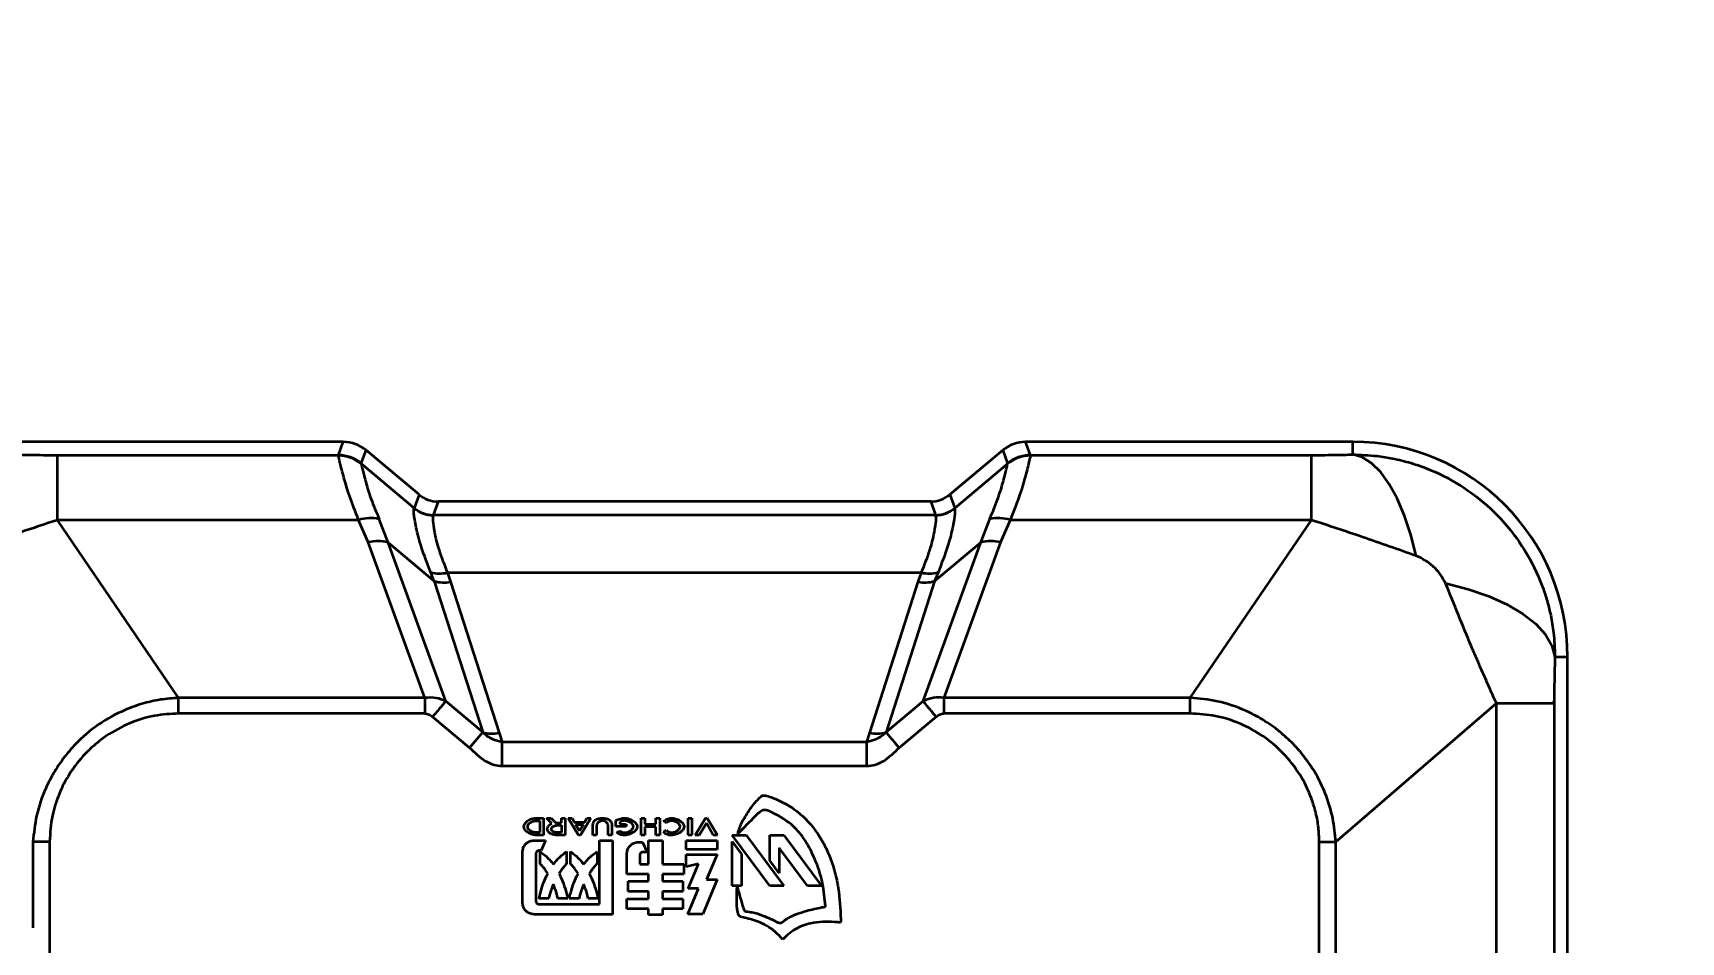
# Model space of a CAD drawing. Header units: millimetres. Extents: x 0 to 420, y 0 to 297.
# Drawn here: x 85.556 to 86.937, y 174.489 to 175.251 of the extents above; entities that cross this region are included whole.
import ezdxf

# ---------------------------------------------------------------- set-up
doc = ezdxf.new("R2010")
doc.units = ezdxf.units.MM
doc.layers.add('尺寸线层', color=150, linetype='Continuous')
doc.styles.add('SLDTEXTSTYLE2', font='TXT', dxfattribs={"width": 0.7})
doc.dimstyles.new('SLDDIMSTYLE0', dxfattribs={"dimtxt": 3.5, "dimasz": 3.302, "dimexe": 0, "dimexo": 0.0625, "dimgap": 0.875, "dimtad": 1, "dimdec": 1, "dimlfac": 100, "dimrnd": 1e-09, "dimzin": 12, "dimdsep": 46, "dimtxsty": 'SLDTEXTSTYLE2', "dimsah": 1, "dimcen": 0.09, "dimadec": 0, "dimazin": 3, "dimtfac": 1, "dimtdec": 3, "dimtofl": 0, "dimtmove": 0, "dimatfit": 3, "dimfxl": 0, "dimfrac": 2, "dimtolj": 1, "dimtzin": 12, "dimarcsym": 0})

# ---------------------------------------------------------------- blocks, each defined once
blk = doc.blocks.new('_D_7')
at = {"layer": '尺寸线层'}
for p, q in [((70.597, 160.4022), (70.597, 246.1922)), ((332.8156, 175.1167), (332.8156, 246.1922)), ((332.8156, 245.1922), (70.597, 245.1922))]:
    blk.add_line(p, q, dxfattribs=at)
for points in [[(70.597, 245.1922), (73.899, 244.6842), (73.899, 245.7002)], [(332.8156, 245.1922), (329.5136, 245.7002), (329.5136, 244.6842)]]:
    blk.add_solid(points, dxfattribs=at)
at = {"layer": '尺寸线层', "insert": (202.8758, 249.704), "char_height": 3.5, "attachment_point": 1, "style": 'SLDTEXTSTYLE2'}
blk.add_mtext('26221.85', dxfattribs=at)

msp = doc.modelspace()

# ---------------------------------------------------------------- linework, layer by layer
at = {"color": 7, "linetype": 'Continuous', "lineweight": 35}
for p, q in [((85.8162, 174.9082), (85.5421, 174.9082)), ((85.5768, 174.8427), (85.5768, 174.897)), ((85.5768, 174.897), (85.8122, 174.897)), ((85.8122, 174.897), (85.8162, 174.9082)), ((85.8122, 174.8966), (85.8122, 174.897)), ((85.8314, 174.89), (85.8355, 174.9012)), ((85.8798, 174.864), (85.8355, 174.9012)), ((86.3688, 174.9012), (86.3245, 174.864)), ((86.3688, 174.9012), (86.3728, 174.89)), ((86.3921, 174.897), (86.388, 174.9082)), ((86.6621, 174.9082), (86.388, 174.9082)), ((86.3921, 174.897), (86.3921, 174.8966)), ((86.3921, 174.897), (86.6275, 174.897)), ((86.6275, 174.8427), (86.6275, 174.897)), ((86.6621, 174.8975), (86.6621, 174.9082)), ((85.8315, 174.8897), (85.8314, 174.89)), ((85.8756, 174.8526), (85.8315, 174.8897)), ((86.3728, 174.8897), (86.3287, 174.8526)), ((86.3728, 174.89), (86.3728, 174.8897)), ((85.8798, 174.864), (85.8756, 174.8526)), ((85.8958, 174.8582), (85.8917, 174.8468)), ((86.3085, 174.8582), (85.8958, 174.8582)), ((86.3085, 174.8582), (86.3126, 174.8468)), ((86.3245, 174.864), (86.3287, 174.8526)), ((85.6783, 174.6938), (85.5768, 174.8427)), ((85.8291, 174.8427), (85.5768, 174.8427)), ((85.8373, 174.8242), (85.8291, 174.8427)), ((85.8538, 174.824), (85.8464, 174.8435)), ((85.8756, 174.8525), (85.8756, 174.8526)), ((85.8916, 174.8467), (85.8917, 174.8468)), ((86.3127, 174.8467), (85.8916, 174.8467)), ((86.3127, 174.8467), (86.3126, 174.8468)), ((86.3287, 174.8526), (86.3287, 174.8525)), ((86.3505, 174.824), (86.3579, 174.8435)), ((86.3752, 174.8427), (86.367, 174.8242)), ((86.6275, 174.8427), (86.3752, 174.8427)), ((86.526, 174.6938), (86.6275, 174.8427)), ((85.8847, 174.6938), (85.8373, 174.8242)), ((85.9022, 174.691), (85.8538, 174.824)), ((85.8538, 174.824), (85.8925, 174.7916)), ((86.3021, 174.691), (86.3505, 174.824)), ((86.3505, 174.824), (86.3118, 174.7916)), ((86.367, 174.8242), (86.3195, 174.6938)), ((85.8925, 174.7916), (85.8896, 174.7988)), ((85.9036, 174.7986), (85.9062, 174.791)), ((86.3007, 174.7986), (85.9036, 174.7986)), ((86.2981, 174.791), (86.3007, 174.7986)), ((86.3147, 174.7988), (86.3118, 174.7916)), ((85.8925, 174.7916), (85.9332, 174.6651)), ((85.9062, 174.791), (85.9469, 174.6645)), ((86.2574, 174.6645), (86.2981, 174.791)), ((86.3118, 174.7916), (86.2711, 174.6651)), ((86.8315, 174.7282), (86.8421, 174.7282)), ((86.8421, 174.4577), (86.8421, 174.7282)), ((85.6783, 174.6806), (85.6783, 174.6938)), ((85.8847, 174.6938), (85.6783, 174.6938)), ((85.9332, 174.6651), (85.9022, 174.691)), ((86.3021, 174.691), (86.2711, 174.6651)), ((86.526, 174.6938), (86.3195, 174.6938)), ((86.3195, 174.6938), (86.3195, 174.6806)), ((86.526, 174.6806), (86.526, 174.6938)), ((86.648, 174.5732), (86.7824, 174.6893)), ((86.7824, 174.4411), (86.7824, 174.6893)), ((86.8308, 174.6893), (86.8308, 174.4619)), ((85.8847, 174.6806), (85.6783, 174.6806)), ((85.9222, 174.652), (85.8912, 174.6779)), ((86.3131, 174.6779), (86.2821, 174.652)), ((86.526, 174.6806), (86.3195, 174.6806)), ((85.9222, 174.652), (85.9332, 174.6651)), ((85.9469, 174.6645), (85.9494, 174.6568)), ((86.2549, 174.6568), (86.2574, 174.6645)), ((85.9494, 174.6365), (85.9494, 174.6568)), ((86.2549, 174.6568), (85.9494, 174.6568)), ((86.2549, 174.6365), (86.2549, 174.6568)), ((86.2549, 174.6365), (85.9494, 174.6365)), ((85.9764, 174.5929), (85.984, 174.5929)), ((85.984, 174.5929), (85.984, 174.5789)), ((85.9867, 174.5929), (85.9906, 174.5929)), ((85.9911, 174.5885), (85.9867, 174.5929)), ((85.9906, 174.5929), (85.9943, 174.589)), ((85.9991, 174.5929), (86.0023, 174.5929)), ((85.9991, 174.589), (85.9991, 174.5929)), ((86.0023, 174.5929), (86.0023, 174.5789)), ((86.0047, 174.5929), (86.0081, 174.5929)), ((86.0134, 174.5789), (86.0047, 174.5929)), ((86.0081, 174.5929), (86.0099, 174.5898)), ((86.0238, 174.5929), (86.0151, 174.5789)), ((86.0186, 174.5898), (86.0204, 174.5929)), ((86.0204, 174.5929), (86.0238, 174.5929)), ((86.0448, 174.586), (86.0448, 174.591)), ((86.0659, 174.5929), (86.0691, 174.5929)), ((86.0659, 174.5789), (86.0659, 174.5929)), ((86.0691, 174.5929), (86.0691, 174.5879)), ((86.0783, 174.5929), (86.0815, 174.5929)), ((86.0783, 174.5879), (86.0783, 174.5929)), ((86.0815, 174.5929), (86.0815, 174.5789)), ((86.1052, 174.5789), (86.1052, 174.5929)), ((86.1052, 174.5929), (86.1084, 174.5929)), ((86.1084, 174.5929), (86.1084, 174.5789)), ((86.1111, 174.5789), (86.1197, 174.5929)), ((86.1197, 174.5929), (86.1212, 174.5929)), ((86.1212, 174.5929), (86.1298, 174.5789)), ((85.9767, 174.5907), (85.9809, 174.5907)), ((85.9809, 174.5811), (85.977, 174.5811)), ((85.984, 174.5789), (85.977, 174.5789)), ((85.9809, 174.5907), (85.9809, 174.5811)), ((86.0023, 174.5789), (85.9943, 174.5789)), ((85.9991, 174.581), (85.9948, 174.581)), ((85.9952, 174.589), (85.9991, 174.589)), ((85.9954, 174.5871), (85.9991, 174.5871)), ((85.9991, 174.5871), (85.9991, 174.581)), ((86.0099, 174.5898), (86.0186, 174.5898)), ((86.0143, 174.5823), (86.011, 174.5878)), ((86.011, 174.5878), (86.0175, 174.5878)), ((86.0151, 174.5789), (86.0134, 174.5789)), ((86.0175, 174.5878), (86.0143, 174.5823)), ((86.0253, 174.5789), (86.0253, 174.5873)), ((86.0285, 174.5789), (86.0253, 174.5789)), ((86.0285, 174.5867), (86.0285, 174.5789)), ((86.0383, 174.5789), (86.0383, 174.5867)), ((86.0414, 174.5789), (86.0383, 174.5789)), ((86.0414, 174.5873), (86.0414, 174.5789)), ((86.0533, 174.586), (86.0448, 174.586)), ((86.0455, 174.5808), (86.0475, 174.5825)), ((86.0481, 174.5898), (86.0481, 174.588)), ((86.0481, 174.588), (86.0533, 174.588)), ((86.0533, 174.588), (86.0533, 174.586)), ((86.0691, 174.5789), (86.0659, 174.5789)), ((86.0691, 174.5879), (86.0783, 174.5879)), ((86.0691, 174.5859), (86.0691, 174.5789)), ((86.0783, 174.5859), (86.0691, 174.5859)), ((86.0783, 174.5789), (86.0783, 174.5859)), ((86.0815, 174.5789), (86.0783, 174.5789)), ((86.087, 174.5888), (86.0845, 174.5904)), ((86.0845, 174.5815), (86.087, 174.583)), ((86.1084, 174.5789), (86.1052, 174.5789)), ((86.1146, 174.5789), (86.1111, 174.5789)), ((86.1205, 174.5888), (86.1146, 174.5789)), ((86.1263, 174.5789), (86.1205, 174.5888)), ((86.1298, 174.5789), (86.1263, 174.5789)), ((86.1421, 174.5789), (86.1539, 174.5789)), ((86.1737, 174.5363), (86.1421, 174.5789)), ((86.1539, 174.5789), (86.1855, 174.5363)), ((86.1737, 174.5789), (86.1855, 174.5789)), ((86.1737, 174.5576), (86.1737, 174.5789)), ((86.1855, 174.5789), (86.2171, 174.5363)), ((85.5703, 174.5732), (85.5563, 174.5732)), ((85.5563, 174.5732), (85.5563, 174.5013)), ((85.5703, 174.5732), (85.5703, 174.3607)), ((85.9666, 174.522), (85.9666, 174.565)), ((85.9761, 174.5744), (85.9858, 174.5744)), ((85.9822, 174.5659), (85.9804, 174.5659)), ((85.9812, 174.5548), (85.9812, 174.565)), ((85.9858, 174.5744), (85.9822, 174.5659)), ((86.0034, 174.565), (86.0034, 174.5548)), ((86.0067, 174.5548), (86.0067, 174.565)), ((86.0289, 174.565), (86.0289, 174.5548)), ((86.0309, 174.5744), (86.042, 174.5744)), ((86.0309, 174.521), (86.0309, 174.5744)), ((86.042, 174.5744), (86.042, 174.5125)), ((86.054, 174.5461), (86.054, 174.5636)), ((86.0633, 174.5729), (86.0671, 174.5729)), ((86.0671, 174.5729), (86.0708, 174.5645)), ((86.0708, 174.5645), (86.0674, 174.5645)), ((86.072, 174.5744), (86.0839, 174.5744)), ((86.072, 174.5545), (86.072, 174.5744)), ((86.0839, 174.5744), (86.0839, 174.5545)), ((86.1036, 174.5667), (86.1036, 174.5743)), ((86.1036, 174.5743), (86.1295, 174.5743)), ((86.1295, 174.5667), (86.1036, 174.5667)), ((86.1295, 174.5743), (86.1295, 174.5667)), ((86.1421, 174.5363), (86.1421, 174.5736)), ((86.1421, 174.5736), (86.15, 174.5629)), ((86.2052, 174.5363), (86.1816, 174.5682)), ((86.1816, 174.5682), (86.1816, 174.547)), ((86.634, 174.5732), (86.648, 174.5732)), ((86.634, 174.3607), (86.634, 174.5732)), ((86.648, 174.3607), (86.648, 174.5732)), ((85.9777, 174.5632), (85.9777, 174.5237)), ((86.0647, 174.5621), (86.0647, 174.5545)), ((86.0647, 174.5545), (86.072, 174.5545)), ((86.0839, 174.5545), (86.1017, 174.5545)), ((86.1017, 174.5545), (86.1017, 174.5461)), ((86.1036, 174.5626), (86.1295, 174.5626)), ((86.1036, 174.5524), (86.1036, 174.5626)), ((86.1138, 174.5548), (86.1036, 174.5524)), ((86.1053, 174.534), (86.1138, 174.5548)), ((86.1295, 174.5626), (86.1207, 174.5418)), ((86.15, 174.5629), (86.15, 174.5363)), ((86.1816, 174.547), (86.1737, 174.5576)), ((86.072, 174.5461), (86.054, 174.5461)), ((86.0549, 174.5403), (86.072, 174.5403)), ((86.0549, 174.5316), (86.0549, 174.5403)), ((86.072, 174.5403), (86.072, 174.5461)), ((86.0839, 174.5461), (86.0839, 174.5403)), ((86.1017, 174.5461), (86.0839, 174.5461)), ((86.0839, 174.5403), (86.1008, 174.5403)), ((86.1008, 174.5403), (86.1008, 174.5316)), ((86.1295, 174.5418), (86.1175, 174.5127)), ((86.1207, 174.5418), (86.1295, 174.5418)), ((86.15, 174.5363), (86.1421, 174.5363)), ((86.1855, 174.5363), (86.1737, 174.5363)), ((86.2171, 174.5363), (86.2052, 174.5363)), ((85.9885, 174.5257), (85.9803, 174.5257)), ((86.0044, 174.5257), (85.9961, 174.5257)), ((86.014, 174.5257), (86.0057, 174.5257)), ((86.0297, 174.5257), (86.0216, 174.5257)), ((86.054, 174.5255), (86.072, 174.5255)), ((86.054, 174.5171), (86.054, 174.5255)), ((86.072, 174.5316), (86.0549, 174.5316)), ((86.072, 174.5255), (86.072, 174.5316)), ((86.0839, 174.5316), (86.0839, 174.5255)), ((86.1008, 174.5316), (86.0839, 174.5316)), ((86.0839, 174.5255), (86.1009, 174.5255)), ((86.1009, 174.5255), (86.1009, 174.5171)), ((86.1049, 174.5127), (86.1138, 174.534)), ((86.1138, 174.534), (86.1053, 174.534)), ((86.042, 174.5125), (85.9761, 174.5125)), ((85.9804, 174.521), (86.0309, 174.521)), ((86.072, 174.5171), (86.054, 174.5171)), ((86.072, 174.5122), (86.072, 174.5171)), ((86.0839, 174.5122), (86.072, 174.5122)), ((86.0839, 174.5171), (86.0839, 174.5122)), ((86.1009, 174.5171), (86.0839, 174.5171)), ((86.1175, 174.5127), (86.1049, 174.5127))]:
    msp.add_line(p, q, dxfattribs=at)
at = {"color": 7, "linetype": 'Continuous', "lineweight": 35, "flags": 128}
for points in [[(86.7153, 174.8126), (86.7107, 174.8303), (86.7054, 174.8463), (86.6994, 174.8606), (86.6927, 174.8728), (86.6855, 174.8827), (86.6779, 174.8902), (86.6701, 174.8952), (86.6621, 174.8975)], [(86.7398, 174.7898), (86.7588, 174.7848), (86.7761, 174.7788), (86.7915, 174.7719), (86.8047, 174.7641), (86.8155, 174.7557), (86.8236, 174.7468), (86.829, 174.7376), (86.8315, 174.7282)]]:
    msp.add_lwpolyline(points, dxfattribs=at)
at = {"color": 7, "linetype": 'Continuous', "lineweight": 35}
for centre, radius, start, end in [((85.8122, 174.867), 0.03, 50.0586, 89.9414), ((85.8123, 174.8666), 0.03, 50.2501, 90.141), ((86.3921, 174.867), 0.03, 90.0586, 129.9414), ((86.392, 174.8666), 0.03, 89.859, 129.7499), ((86.6621, 174.7282), 0.18, 360, 90), ((85.8392, 174.8113), 0.033, 77.4981, 107.8428), ((85.8917, 174.8718), 0.025, 230.0586, 269.9414), ((85.8917, 174.8717), 0.025, 230.0357, 269.9067), ((86.3126, 174.8718), 0.025, 270.0586, 309.9414), ((86.3126, 174.8717), 0.025, 270.0933, 309.9643), ((86.365, 174.8113), 0.033, 72.1572, 102.5019), ((85.8453, 174.7887), 0.0363, 76.4299, 102.6632), ((86.359, 174.7887), 0.0363, 77.3368, 103.5701), ((85.8972, 174.8271), 0.0292, 254.9938, 282.6645), ((86.3071, 174.8271), 0.0292, 257.3355, 285.0062), ((85.9006, 174.8206), 0.0302, 254.4497, 280.7966), ((86.3037, 174.8206), 0.0302, 259.2034, 285.5503), ((85.9413, 174.6941), 0.0302, 254.4498, 280.7965), ((86.263, 174.6941), 0.0302, 259.2033, 285.5504)]:
    msp.add_arc(centre, radius, start, end, dxfattribs=at)
for centre, major_axis, start_param, end_param in [((85.8162, 174.8781), (0.0103, 0.0282), 5.934618, 6.631752), ((86.3881, 174.8781), (0.0103, -0.0282), 2.793026, 3.49016), ((85.8958, 174.8832), (0.0086, 0.0235), 2.793026, 3.49016), ((86.3084, 174.8832), (0.0086, -0.0235), 5.934618, 6.631752)]:
    msp.add_ellipse(centre, major_axis=major_axis, ratio=0.998448, start_param=start_param, end_param=end_param, dxfattribs=at)
for points, knots in [([(85.5421, 174.8975), (85.5469, 174.8974), (85.5554, 174.8972), (85.567, 174.8971), (85.5739, 174.897), (85.5768, 174.897)], [0, 0, 0, 0, 0.4261057, 0.7577704, 1, 1, 1, 1]), ([(85.8291, 174.8427), (85.8265, 174.8495), (85.8212, 174.863), (85.8165, 174.8792), (85.8133, 174.8917), (85.8126, 174.895), (85.8122, 174.8966)], [0, 0, 0, 0, 0.238868, 0.471709, 0.726257, 1, 1, 1, 1]), ([(86.3921, 174.8966), (86.3919, 174.8958), (86.3915, 174.8941), (86.3902, 174.8885), (86.3884, 174.8815), (86.3861, 174.8733), (86.3824, 174.8614), (86.3781, 174.8503), (86.3752, 174.8427)], [0, 0, 0, 0, 0.166395, 0.326802, 0.479925, 0.610174, 0.735331, 1, 1, 1, 1]), ([(86.6275, 174.897), (86.6302, 174.897), (86.637, 174.8971), (86.6486, 174.8972), (86.6572, 174.8974), (86.6621, 174.8975)], [0, 0, 0, 0, 0.226599, 0.561025, 1, 1, 1, 1]), ([(86.6621, 174.8975), (86.6689, 174.8973), (86.6801, 174.8969), (86.6963, 174.8943), (86.7112, 174.8906), (86.7317, 174.8833), (86.756, 174.8705), (86.7815, 174.8499), (86.8025, 174.8248), (86.8151, 174.8022), (86.8219, 174.7848), (86.8254, 174.7739), (86.8283, 174.7618), (86.8309, 174.7466), (86.8312, 174.735), (86.8315, 174.7282)], [0, 0, 0, 0, 0.0764427, 0.1262367, 0.1853464, 0.2486732, 0.3718969, 0.4934184, 0.6155481, 0.7392606, 0.7832919, 0.8263377, 0.8683979, 0.9232224, 1, 1, 1, 1]), ([(85.8315, 174.8897), (85.8317, 174.8883), (85.8323, 174.8855), (85.835, 174.8747), (85.8391, 174.8609), (85.844, 174.8493), (85.8464, 174.8435)], [0, 0, 0, 0, 0.27715, 0.53382, 0.766156, 1, 1, 1, 1]), ([(86.3579, 174.8435), (86.3593, 174.8468), (86.3622, 174.8533), (86.3653, 174.862), (86.3678, 174.8697), (86.3702, 174.8781), (86.3721, 174.8861), (86.3726, 174.8885), (86.3728, 174.8897)], [0, 0, 0, 0, 0.1289949, 0.2604651, 0.3866644, 0.5150401, 0.7527723, 1, 1, 1, 1]), ([(85.5768, 174.8427), (85.5621, 174.8378), (85.5328, 174.8281), (85.5036, 174.8178), (85.489, 174.8126)], [0, 0, 0, 0, 0.502691, 1, 1, 1, 1]), ([(85.8896, 174.7988), (85.8868, 174.8061), (85.8812, 174.8204), (85.8771, 174.8372), (85.8751, 174.849), (85.8754, 174.8514), (85.8756, 174.8525)], [0, 0, 0, 0, 0.2476176, 0.4930797, 0.7511019, 1, 1, 1, 1]), ([(85.8916, 174.8467), (85.8914, 174.8456), (85.891, 174.8434), (85.8925, 174.8329), (85.8958, 174.8183), (85.901, 174.8051), (85.9036, 174.7986)], [0, 0, 0, 0, 0.262701, 0.501004, 0.750686, 1, 1, 1, 1]), ([(86.3007, 174.7986), (86.3033, 174.8051), (86.3085, 174.8183), (86.3118, 174.8329), (86.3133, 174.8434), (86.3129, 174.8456), (86.3127, 174.8467)], [0, 0, 0, 0, 0.249344, 0.499045, 0.737295, 1, 1, 1, 1]), ([(86.3287, 174.8525), (86.3288, 174.8514), (86.3291, 174.8491), (86.3273, 174.8378), (86.3234, 174.8213), (86.3176, 174.8064), (86.3147, 174.7988)], [0, 0, 0, 0, 0.247443, 0.48656, 0.74027, 1, 1, 1, 1]), ([(86.7153, 174.8126), (86.7002, 174.818), (86.671, 174.8283), (86.6417, 174.838), (86.6275, 174.8427)], [0, 0, 0, 0, 0.513929, 1, 1, 1, 1]), ([(86.7398, 174.7898), (86.7386, 174.7921), (86.7361, 174.7971), (86.73, 174.8035), (86.7231, 174.8091), (86.7178, 174.8115), (86.7153, 174.8126)], [0, 0, 0, 0, 0.2284645, 0.4906723, 0.7577382, 1, 1, 1, 1]), ([(86.7824, 174.6893), (86.7804, 174.6938), (86.7764, 174.7028), (86.7707, 174.7156), (86.7657, 174.7271), (86.7592, 174.7422), (86.7505, 174.7634), (86.7435, 174.7807), (86.7398, 174.7898)], [0, 0, 0, 0, 0.140816, 0.284488, 0.382285, 0.482496, 0.729213, 1, 1, 1, 1]), ([(86.8315, 174.7282), (86.8312, 174.7192), (86.831, 174.708), (86.8308, 174.6952), (86.8308, 174.6913), (86.8308, 174.6898), (86.8308, 174.6893)], [0, 0, 0, 0, 0.712288, 0.891315, 0.960245, 1, 1, 1, 1]), ([(85.6783, 174.6938), (85.6732, 174.6934), (85.6628, 174.6926), (85.6477, 174.6891), (85.63, 174.6826), (85.6106, 174.6719), (85.5937, 174.6575), (85.5816, 174.6433), (85.5734, 174.631), (85.5653, 174.6151), (85.5587, 174.5958), (85.5571, 174.5805), (85.5563, 174.5732)], [0, 0, 0, 0, 0.080728, 0.166845, 0.247263, 0.380655, 0.517772, 0.598864, 0.677745, 0.754478, 0.883127, 1, 1, 1, 1]), ([(85.9022, 174.691), (85.8997, 174.6921), (85.8942, 174.6943), (85.888, 174.694), (85.8847, 174.6938)], [0, 0, 0, 0, 0.466493, 1, 1, 1, 1]), ([(85.8847, 174.6938), (85.8847, 174.6918), (85.8847, 174.6879), (85.8847, 174.683), (85.8847, 174.6806)], [0, 0, 0, 0, 0.506963, 1, 1, 1, 1]), ([(85.9022, 174.691), (85.9016, 174.6903), (85.9003, 174.6888), (85.8976, 174.6855), (85.8945, 174.6818), (85.8923, 174.6792), (85.8912, 174.6779)], [0, 0, 0, 0, 0.245847, 0.499999, 0.754151, 1, 1, 1, 1]), ([(86.3195, 174.6938), (86.3165, 174.694), (86.3104, 174.6944), (86.3049, 174.6922), (86.3021, 174.691)], [0, 0, 0, 0, 0.487848, 1, 1, 1, 1]), ([(86.3131, 174.6779), (86.312, 174.6792), (86.3098, 174.6818), (86.3067, 174.6855), (86.304, 174.6888), (86.3027, 174.6903), (86.3021, 174.691)], [0, 0, 0, 0, 0.245849, 0.500001, 0.754152, 1, 1, 1, 1]), ([(86.648, 174.5732), (86.6473, 174.5798), (86.6459, 174.5936), (86.6402, 174.6119), (86.6324, 174.6285), (86.6234, 174.6425), (86.6127, 174.655), (86.6005, 174.6662), (86.5873, 174.6755), (86.5699, 174.6846), (86.5496, 174.6916), (86.5336, 174.6931), (86.526, 174.6938)], [0, 0, 0, 0, 0.105818, 0.221247, 0.303726, 0.397637, 0.486458, 0.56599, 0.660847, 0.744444, 0.877991, 1, 1, 1, 1]), ([(86.7824, 174.6893), (86.7892, 174.6893), (86.8027, 174.6893), (86.8174, 174.6893), (86.8276, 174.6893), (86.8297, 174.6893), (86.8308, 174.6893)], [0, 0, 0, 0, 0.247804, 0.5, 0.752196, 1, 1, 1, 1]), ([(86.8305, 174.6893), (86.8306, 174.6894), (86.8306, 174.6895), (86.8307, 174.6902), (86.8307, 174.691), (86.8308, 174.6915)], [0, 0, 0, 0, 0.207126, 0.438229, 1, 1, 1, 1]), ([(85.6783, 174.6806), (85.6715, 174.6803), (85.6576, 174.6795), (85.6369, 174.673), (85.6204, 174.6642), (85.6082, 174.6548), (85.5975, 174.6447), (85.5868, 174.631), (85.5778, 174.6134), (85.5716, 174.5943), (85.5707, 174.5806), (85.5703, 174.5732)], [0, 0, 0, 0, 0.120461, 0.246403, 0.382818, 0.450919, 0.519058, 0.644752, 0.756806, 0.869265, 1, 1, 1, 1]), ([(85.8847, 174.6806), (85.8853, 174.6806), (85.8864, 174.6805), (85.8887, 174.6798), (85.8902, 174.6787), (85.8912, 174.6779)], [0, 0, 0, 0, 0.232062, 0.478453, 1, 1, 1, 1]), ([(86.3131, 174.6779), (86.3141, 174.6787), (86.3156, 174.6798), (86.3179, 174.6805), (86.319, 174.6806), (86.3195, 174.6806)], [0, 0, 0, 0, 0.5217825, 0.7693247, 1, 1, 1, 1]), ([(86.634, 174.5732), (86.6339, 174.5772), (86.6336, 174.5853), (86.6314, 174.5974), (86.6268, 174.6126), (86.6183, 174.63), (86.6044, 174.6477), (86.5875, 174.6622), (86.5681, 174.6727), (86.5474, 174.6794), (86.533, 174.6802), (86.526, 174.6806)], [0, 0, 0, 0, 0.070722, 0.143758, 0.21913, 0.352151, 0.485358, 0.616819, 0.745052, 0.874872, 1, 1, 1, 1]), ([(85.9494, 174.6568), (85.9466, 174.6574), (85.9424, 174.6584), (85.9369, 174.6614), (85.9345, 174.6638), (85.9332, 174.6651)], [0, 0, 0, 0, 0.4521486, 0.7055371, 1, 1, 1, 1]), ([(86.2711, 174.6651), (86.2698, 174.6638), (86.2674, 174.6614), (86.2619, 174.6584), (86.2576, 174.6574), (86.2549, 174.6568)], [0, 0, 0, 0, 0.294463, 0.547852, 1, 1, 1, 1]), ([(86.2821, 174.652), (86.281, 174.6532), (86.2788, 174.6559), (86.2757, 174.6595), (86.273, 174.6628), (86.2717, 174.6643), (86.2711, 174.6651)], [0, 0, 0, 0, 0.245848, 0.5, 0.754152, 1, 1, 1, 1]), ([(85.9494, 174.6365), (85.9471, 174.6367), (85.9424, 174.6371), (85.9326, 174.6419), (85.9265, 174.6478), (85.9222, 174.652)], [0, 0, 0, 0, 0.209288, 0.438923, 1, 1, 1, 1]), ([(86.2821, 174.652), (86.2778, 174.6478), (86.2717, 174.6419), (86.2619, 174.6371), (86.2572, 174.6367), (86.2549, 174.6365)], [0, 0, 0, 0, 0.5586189, 0.7893395, 1, 1, 1, 1]), ([(86.1469, 174.5799), (86.1473, 174.5815), (86.1486, 174.5863), (86.1527, 174.5939), (86.1582, 174.6026), (86.1629, 174.6078), (86.1653, 174.6104)], [0, 0, 0, 0, 0.138868, 0.417722, 0.706333, 1, 1, 1, 1]), ([(86.1653, 174.6104), (86.1658, 174.6108), (86.1667, 174.6116), (86.1683, 174.6122), (86.1698, 174.6121), (86.1707, 174.6118), (86.1712, 174.6117)], [0, 0, 0, 0, 0.319453, 0.543111, 0.766311, 1, 1, 1, 1]), ([(86.1712, 174.6117), (86.1728, 174.6112), (86.1808, 174.6085), (86.196, 174.6006), (86.21, 174.5863), (86.2191, 174.5717), (86.2245, 174.5598), (86.2285, 174.5474), (86.2322, 174.5303), (86.2328, 174.517), (86.2332, 174.5081)], [0, 0, 0, 0, 0.03865, 0.194338, 0.392706, 0.493149, 0.593544, 0.693896, 0.794211, 1, 1, 1, 1]), ([(85.977, 174.5789), (85.9761, 174.579), (85.9739, 174.5793), (85.9711, 174.5808), (85.9689, 174.5827), (85.9679, 174.5843), (85.9676, 174.5857), (85.9678, 174.5872), (85.9688, 174.589), (85.9709, 174.591), (85.9736, 174.5926), (85.9756, 174.5928), (85.9764, 174.5929)], [0, 0, 0, 0, 0.103068, 0.272975, 0.380129, 0.450745, 0.504132, 0.557726, 0.630958, 0.750137, 0.907593, 1, 1, 1, 1]), ([(86.0253, 174.5873), (86.0254, 174.5877), (86.0255, 174.5887), (86.0263, 174.5903), (86.0276, 174.5917), (86.0298, 174.5928), (86.033, 174.5931), (86.0363, 174.593), (86.0389, 174.5919), (86.0404, 174.5904), (86.0413, 174.5888), (86.0414, 174.5877), (86.0414, 174.5873)], [0, 0, 0, 0, 0.057396, 0.142461, 0.228893, 0.320305, 0.471061, 0.658867, 0.756094, 0.853964, 0.944424, 1, 1, 1, 1]), ([(86.0448, 174.591), (86.0463, 174.5918), (86.049, 174.5931), (86.0538, 174.5931), (86.0577, 174.5917), (86.0606, 174.5898), (86.062, 174.5881), (86.0626, 174.5868), (86.0627, 174.5856), (86.0624, 174.5843), (86.0612, 174.5826), (86.0585, 174.5805), (86.0548, 174.5789), (86.0506, 174.5786), (86.0476, 174.5795), (86.046, 174.5805), (86.0455, 174.5808)], [0, 0, 0, 0, 0.120432, 0.213162, 0.331684, 0.413005, 0.455865, 0.488872, 0.514902, 0.540892, 0.583063, 0.658706, 0.781016, 0.867724, 0.954736, 1, 1, 1, 1]), ([(86.0475, 174.5825), (86.0482, 174.582), (86.0497, 174.5812), (86.0522, 174.5808), (86.0547, 174.5813), (86.0568, 174.5823), (86.0583, 174.5836), (86.0591, 174.5847), (86.0594, 174.5856), (86.0593, 174.5866), (86.0588, 174.5877), (86.0574, 174.5892), (86.0552, 174.5904), (86.0525, 174.5911), (86.05, 174.5908), (86.0486, 174.5901), (86.0481, 174.5898)], [0, 0, 0, 0, 0.08987, 0.176538, 0.263027, 0.362446, 0.423179, 0.470099, 0.500982, 0.532068, 0.57022, 0.633522, 0.742023, 0.836258, 0.931198, 1, 1, 1, 1]), ([(86.0845, 174.5904), (86.0855, 174.5911), (86.0874, 174.5925), (86.0909, 174.5932), (86.0948, 174.5927), (86.0981, 174.5912), (86.1004, 174.5892), (86.1015, 174.5877), (86.1019, 174.5863), (86.1018, 174.5849), (86.101, 174.5833), (86.099, 174.5812), (86.0956, 174.5794), (86.0916, 174.5785), (86.0878, 174.5792), (86.0857, 174.5804), (86.0847, 174.5813), (86.0845, 174.5815)], [0, 0, 0, 0, 0.08519, 0.168963, 0.246186, 0.360946, 0.418211, 0.462463, 0.491745, 0.521214, 0.557381, 0.617071, 0.720017, 0.827682, 0.905205, 0.982624, 1, 1, 1, 1]), ([(86.2157, 174.547), (86.2152, 174.5486), (86.2125, 174.5565), (86.2078, 174.5673), (86.2006, 174.5785), (86.1915, 174.589), (86.1812, 174.5951), (86.1728, 174.5991), (86.1702, 174.5999), (86.1681, 174.5998), (86.1651, 174.5984), (86.1582, 174.5914), (86.1518, 174.5849), (86.1469, 174.5799)], [0, 0, 0, 0, 0.0481692, 0.2413794, 0.3378802, 0.4339156, 0.6397005, 0.6757973, 0.7018074, 0.7183687, 0.7348884, 0.7963552, 1, 1, 1, 1]), ([(85.977, 174.5811), (85.9764, 174.5812), (85.9749, 174.5813), (85.973, 174.5824), (85.9716, 174.5837), (85.971, 174.5849), (85.9708, 174.5859), (85.971, 174.587), (85.9717, 174.5883), (85.9732, 174.5896), (85.9749, 174.5905), (85.9762, 174.5906), (85.9767, 174.5907)], [0, 0, 0, 0, 0.107522, 0.269023, 0.38047, 0.452163, 0.50862, 0.565188, 0.646662, 0.775363, 0.910485, 1, 1, 1, 1]), ([(85.9943, 174.5789), (85.9935, 174.579), (85.9917, 174.5792), (85.9895, 174.5803), (85.988, 174.5817), (85.9874, 174.5828), (85.9872, 174.5839), (85.9874, 174.585), (85.9881, 174.5864), (85.9894, 174.5878), (85.9906, 174.5883), (85.9911, 174.5885)], [0, 0, 0, 0, 0.147974, 0.353463, 0.450206, 0.530143, 0.591907, 0.65363, 0.750939, 0.887099, 1, 1, 1, 1]), ([(85.9948, 174.581), (85.9944, 174.581), (85.9937, 174.5811), (85.9928, 174.5815), (85.9923, 174.5818), (85.9919, 174.5821), (85.9915, 174.5824), (85.9911, 174.5828), (85.9907, 174.5833), (85.9906, 174.5838), (85.9906, 174.5841), (85.9907, 174.5845), (85.9909, 174.5849), (85.9912, 174.5853), (85.9915, 174.5856), (85.9918, 174.5858), (85.9921, 174.5861), (85.9925, 174.5863), (85.9929, 174.5864), (85.9933, 174.5866), (85.9936, 174.5868), (85.994, 174.5869), (85.9944, 174.587), (85.9949, 174.587), (85.9952, 174.5871), (85.9954, 174.5871)], [0, 0, 0, 0, 0.104931, 0.188559, 0.230252, 0.271948, 0.313654, 0.355384, 0.425825, 0.468883, 0.490273, 0.510955, 0.563746, 0.591003, 0.644663, 0.671402, 0.698138, 0.751654, 0.778385, 0.805115, 0.858613, 0.885344, 0.912077, 0.955815, 1, 1, 1, 1]), ([(85.9943, 174.589), (85.9944, 174.589), (85.9946, 174.589), (85.9949, 174.589), (85.9951, 174.589), (85.9952, 174.589)], [0, 0, 0, 0, 0.253407, 0.506797, 1, 1, 1, 1]), ([(86.0383, 174.5867), (86.0382, 174.587), (86.0382, 174.5878), (86.0374, 174.589), (86.0362, 174.5901), (86.0346, 174.5908), (86.0328, 174.5909), (86.0311, 174.5904), (86.0298, 174.5894), (86.0289, 174.5883), (86.0285, 174.5873), (86.0285, 174.5868), (86.0285, 174.5867)], [0, 0, 0, 0, 0.075155, 0.16832, 0.291124, 0.415852, 0.54785, 0.661465, 0.788026, 0.890381, 0.967538, 1, 1, 1, 1]), ([(86.087, 174.583), (86.0876, 174.5825), (86.0887, 174.5815), (86.0909, 174.5809), (86.0934, 174.5811), (86.0957, 174.5821), (86.0974, 174.5834), (86.0982, 174.5846), (86.0986, 174.5856), (86.0985, 174.5866), (86.0979, 174.5878), (86.0966, 174.5892), (86.0944, 174.5904), (86.0917, 174.591), (86.0893, 174.5905), (86.0878, 174.5896), (86.0871, 174.589), (86.087, 174.5888)], [0, 0, 0, 0, 0.079836, 0.158698, 0.232948, 0.337554, 0.41275, 0.456024, 0.489191, 0.522624, 0.56103, 0.622793, 0.723203, 0.826712, 0.901133, 0.975506, 1, 1, 1, 1]), ([(85.9666, 174.565), (85.9667, 174.5661), (85.9669, 174.5682), (85.9686, 174.571), (85.971, 174.5731), (85.9736, 174.5742), (85.9754, 174.5743), (85.9761, 174.5744)], [0, 0, 0, 0, 0.217033, 0.432668, 0.640579, 0.859649, 1, 1, 1, 1]), ([(85.9804, 174.5659), (85.9801, 174.5658), (85.9794, 174.5658), (85.9786, 174.5653), (85.978, 174.5646), (85.9777, 174.5638), (85.9777, 174.5634), (85.9777, 174.5632)], [0, 0, 0, 0, 0.23459, 0.4696301, 0.6836997, 0.8787885, 1, 1, 1, 1]), ([(85.9812, 174.565), (85.9826, 174.564), (85.9853, 174.562), (85.9891, 174.5584), (85.9913, 174.5557), (85.9924, 174.5543)], [0, 0, 0, 0, 0.3225082, 0.6590596, 1, 1, 1, 1]), ([(85.9924, 174.5543), (85.9934, 174.5556), (85.9955, 174.5583), (85.9992, 174.5619), (86.002, 174.564), (86.0034, 174.565)], [0, 0, 0, 0, 0.323586, 0.659323, 1, 1, 1, 1]), ([(86.0067, 174.565), (86.008, 174.564), (86.0108, 174.562), (86.0145, 174.5584), (86.0166, 174.5557), (86.0177, 174.5543)], [0, 0, 0, 0, 0.3238446, 0.659773, 1, 1, 1, 1]), ([(86.0177, 174.5543), (86.0188, 174.5556), (86.0209, 174.5583), (86.0246, 174.562), (86.0274, 174.564), (86.0289, 174.565)], [0, 0, 0, 0, 0.322168, 0.658364, 1, 1, 1, 1]), ([(86.054, 174.5636), (86.0541, 174.5646), (86.0543, 174.5668), (86.056, 174.5695), (86.0583, 174.5716), (86.061, 174.5727), (86.0627, 174.5729), (86.0633, 174.5729)], [0, 0, 0, 0, 0.218278, 0.435149, 0.644163, 0.864466, 1, 1, 1, 1]), ([(86.0674, 174.5645), (86.067, 174.5645), (86.0664, 174.5644), (86.0656, 174.564), (86.0651, 174.5635), (86.0648, 174.5628), (86.0647, 174.5623), (86.0647, 174.5621)], [0, 0, 0, 0, 0.2727578, 0.4578419, 0.6443533, 0.8508999, 1, 1, 1, 1]), ([(85.9876, 174.5467), (85.9867, 174.548), (85.9853, 174.5502), (85.9831, 174.5529), (85.9818, 174.5542), (85.9812, 174.5548)], [0, 0, 0, 0, 0.481223, 0.740091, 1, 1, 1, 1]), ([(86.0034, 174.5548), (86.0023, 174.5536), (86.0006, 174.5517), (85.9985, 174.5489), (85.9976, 174.5474), (85.9971, 174.5467)], [0, 0, 0, 0, 0.484106, 0.741689, 1, 1, 1, 1]), ([(86.013, 174.5467), (86.0121, 174.5481), (86.0107, 174.5502), (86.0085, 174.5529), (86.0073, 174.5542), (86.0067, 174.5548)], [0, 0, 0, 0, 0.48414, 0.741719, 1, 1, 1, 1]), ([(86.0289, 174.5548), (86.0277, 174.5536), (86.026, 174.5517), (86.024, 174.5489), (86.023, 174.5474), (86.0224, 174.5467)], [0, 0, 0, 0, 0.482099, 0.740834, 1, 1, 1, 1]), ([(85.9803, 174.5257), (85.9807, 174.5274), (85.9816, 174.5318), (85.984, 174.5389), (85.9864, 174.5441), (85.9876, 174.5467)], [0, 0, 0, 0, 0.22528, 0.610558, 1, 1, 1, 1]), ([(85.9924, 174.5378), (85.9917, 174.5362), (85.9906, 174.5335), (85.9893, 174.5295), (85.9887, 174.527), (85.9885, 174.5257)], [0, 0, 0, 0, 0.395845, 0.696793, 1, 1, 1, 1]), ([(85.9961, 174.5257), (85.9958, 174.5274), (85.9952, 174.5303), (85.9937, 174.5342), (85.9928, 174.5366), (85.9924, 174.5378)], [0, 0, 0, 0, 0.397481, 0.698479, 1, 1, 1, 1]), ([(85.9971, 174.5467), (85.9978, 174.5452), (85.9997, 174.5411), (86.0024, 174.5342), (86.0037, 174.5286), (86.0044, 174.5257)], [0, 0, 0, 0, 0.225097, 0.610128, 1, 1, 1, 1]), ([(86.0057, 174.5257), (86.0061, 174.5274), (86.007, 174.5318), (86.0094, 174.5389), (86.0118, 174.5441), (86.013, 174.5467)], [0, 0, 0, 0, 0.225279, 0.610555, 1, 1, 1, 1]), ([(86.0177, 174.5378), (86.0171, 174.5362), (86.0161, 174.5335), (86.0147, 174.5295), (86.0142, 174.527), (86.014, 174.5257)], [0, 0, 0, 0, 0.396668, 0.697235, 1, 1, 1, 1]), ([(86.0216, 174.5257), (86.0212, 174.5274), (86.0206, 174.5303), (86.0191, 174.5342), (86.0182, 174.5366), (86.0177, 174.5378)], [0, 0, 0, 0, 0.397021, 0.698347, 1, 1, 1, 1]), ([(86.0224, 174.5467), (86.0232, 174.5452), (86.0251, 174.5411), (86.0278, 174.5342), (86.0291, 174.5286), (86.0297, 174.5257)], [0, 0, 0, 0, 0.225098, 0.610129, 1, 1, 1, 1]), ([(86.1541, 174.5093), (86.1524, 174.5096), (86.1503, 174.5098), (86.1482, 174.5111), (86.1472, 174.5124), (86.1462, 174.5171), (86.1458, 174.5251), (86.1461, 174.5322), (86.1462, 174.5359)], [0, 0, 0, 0, 0.160025, 0.196998, 0.234195, 0.311686, 0.649476, 1, 1, 1, 1]), ([(86.1462, 174.5359), (86.1467, 174.5343), (86.1476, 174.5311), (86.1493, 174.5249), (86.1506, 174.5204), (86.1515, 174.5175)], [0, 0, 0, 0, 0.261065, 0.522123, 1, 1, 1, 1]), ([(86.2203, 174.5188), (86.2202, 174.5205), (86.2197, 174.5254), (86.219, 174.5327), (86.2175, 174.5404), (86.2163, 174.5448), (86.2157, 174.547)], [0, 0, 0, 0, 0.174669, 0.524102, 0.761562, 1, 1, 1, 1]), ([(85.9761, 174.5125), (85.975, 174.5126), (85.9728, 174.5129), (85.9699, 174.5145), (85.9678, 174.517), (85.9668, 174.5196), (85.9667, 174.5213), (85.9666, 174.522)], [0, 0, 0, 0, 0.220827, 0.440436, 0.651052, 0.864309, 1, 1, 1, 1]), ([(85.9777, 174.5237), (85.9777, 174.5234), (85.9778, 174.5228), (85.9782, 174.522), (85.9789, 174.5214), (85.9797, 174.5211), (85.9802, 174.521), (85.9804, 174.521)], [0, 0, 0, 0, 0.215909, 0.431679, 0.642748, 0.836136, 1, 1, 1, 1]), ([(86.1515, 174.5175), (86.1517, 174.517), (86.1521, 174.5162), (86.1528, 174.5154), (86.1533, 174.515), (86.1536, 174.5149), (86.1538, 174.5149)], [0, 0, 0, 0, 0.4140445, 0.7491204, 0.8856781, 1, 1, 1, 1]), ([(86.1538, 174.5149), (86.1554, 174.5147), (86.1602, 174.5142), (86.1692, 174.5112), (86.1762, 174.5078), (86.1804, 174.5058)], [0, 0, 0, 0, 0.177002, 0.501951, 1, 1, 1, 1]), ([(86.1845, 174.4913), (86.1834, 174.4926), (86.1786, 174.4981), (86.1686, 174.5054), (86.1586, 174.5081), (86.1541, 174.5093)], [0, 0, 0, 0, 0.138986, 0.611917, 1, 1, 1, 1]), ([(86.1835, 174.5056), (86.1849, 174.5066), (86.1887, 174.5094), (86.1958, 174.5128), (86.2057, 174.516), (86.213, 174.5175), (86.2172, 174.5184)], [0, 0, 0, 0, 0.137822, 0.3904798, 0.6426409, 1, 1, 1, 1]), ([(86.2172, 174.5184), (86.2176, 174.5185), (86.2183, 174.5186), (86.2194, 174.5187), (86.22, 174.5188), (86.2203, 174.5188)], [0, 0, 0, 0, 0.400257, 0.699592, 1, 1, 1, 1]), ([(86.2332, 174.5081), (86.2332, 174.5079), (86.2331, 174.5075), (86.2331, 174.5067), (86.233, 174.5061), (86.233, 174.5057)], [0, 0, 0, 0, 0.252501, 0.504816, 1, 1, 1, 1]), ([(86.1804, 174.5058), (86.1809, 174.5056), (86.1816, 174.5054), (86.1826, 174.5053), (86.1832, 174.5054), (86.1834, 174.5056), (86.1835, 174.5056)], [0, 0, 0, 0, 0.465921, 0.719479, 0.884635, 1, 1, 1, 1]), ([(86.233, 174.5057), (86.2313, 174.5058), (86.223, 174.5066), (86.212, 174.5063), (86.1988, 174.5025), (86.1907, 174.4977), (86.186, 174.4928), (86.1845, 174.4913)], [0, 0, 0, 0, 0.095059, 0.477947, 0.614031, 0.878763, 1, 1, 1, 1])]:
    msp.add_open_spline(points, degree=3, knots=knots, dxfattribs=at)

# ---------------------------------------------------------------- dimensions: what is measured, and where the dimension line sits
at = {"layer": '尺寸线层'}
dim = msp.add_linear_dim(base=(70.597, 245.1922), p1=(332.8156, 175.1167), p2=(70.597, 160.4022), angle=0, dimstyle='SLDDIMSTYLE0', dxfattribs=at)
dim.commit()
dim.dimension.update_dxf_attribs({"geometry": '_D_7', "text_midpoint": (209.0129, 245.1922), "dimtype": 160})

doc.saveas('drawing.dxf')
